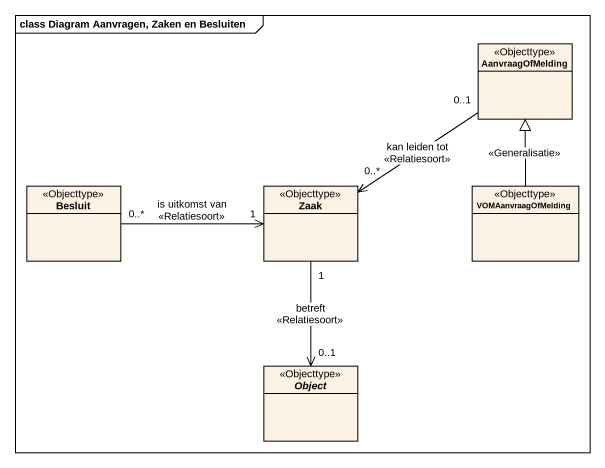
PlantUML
@startuml
mainframe class Diagram Aanvragen, Zaken en Besluiten
hide circle
hide empty members
class AanvraagOfMelding <<Objecttype>>
class Besluit <<Objecttype>>
class Zaak <<Objecttype>>
class VOMAanvraagOfMelding <<Objecttype>>
abstract class "Object" as Object_ <<Objecttype>>
AanvraagOfMelding "0..1" --> "0..*" Zaak : kan leiden tot\n<<Relatiesoort>>
Besluit "0..*" -right-> "1" Zaak : is uitkomst van\n<<Relatiesoort>>
VOMAanvraagOfMelding -up-|> AanvraagOfMelding : <<Generalisatie>>
Object_ "0..1" <-up- "1" Zaak : betreft\n<<Relatiesoort>>
@enduml
